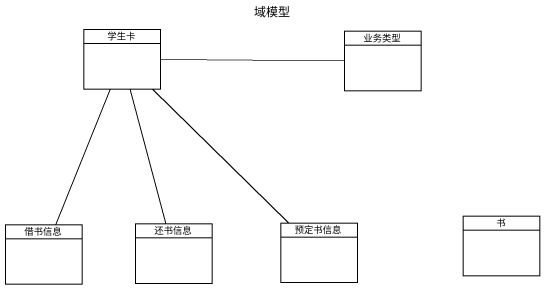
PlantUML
@startuml
title 域模型
hide circle
hide empty members
class 学生卡
class 业务类型
class 借书信息
class 还书信息
class 预定书信息
class 书
学生卡 -right- 业务类型
学生卡 -- 借书信息
学生卡 -- 还书信息
学生卡 -- 预定书信息
@enduml
